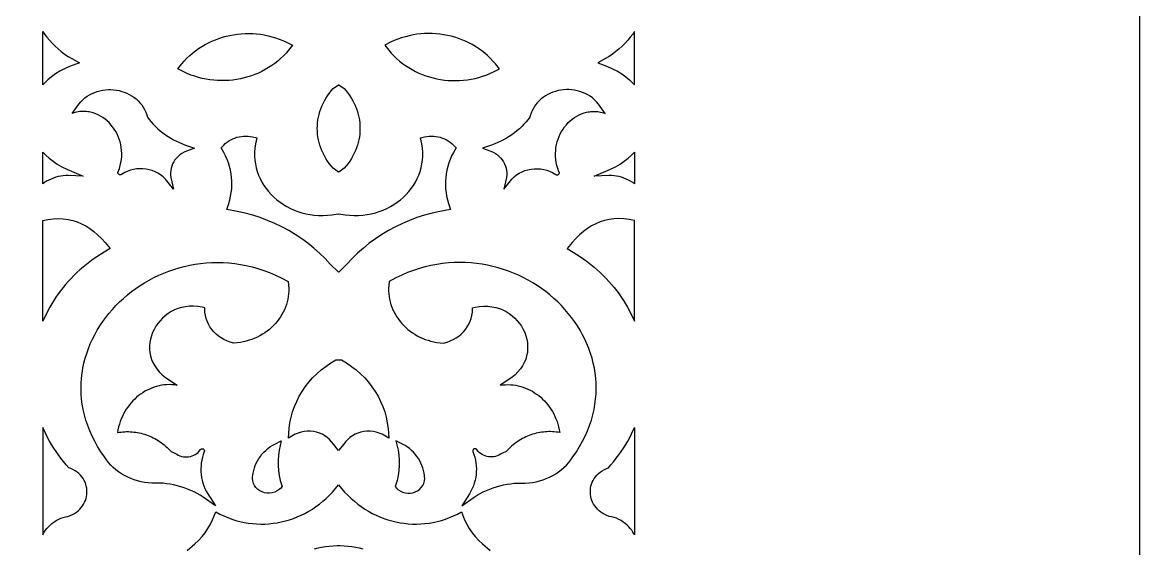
# Model space of a CAD drawing. Extents: x -1917 to -261, y -485 to 605.
# Drawn here: x -876.4 to -721.6, y 249.1 to 322 of the extents above; entities that cross this region are included whole.
import ezdxf

# ---------------------------------------------------------------- set-up
doc = ezdxf.new("R2010")
doc.units = 0
doc.layers.add('LAYER_1', color=18, linetype='CONTINUOUS')

msp = doc.modelspace()

# ---------------------------------------------------------------- linework, layer by layer
at = {"layer": 'LAYER_1'}
for points in [[(-1916.61, -484.86), (-721.61, -484.86), (-721.61, 605.14), (-1916.61, 605.14)], [(-873.59, 320.75), (-873.36, 320.41), (-873.03, 319.97), (-872.68, 319.55), (-872.3, 319.13), (-871.9, 318.74), (-871.48, 318.35), (-871.04, 317.99), (-870.58, 317.64), (-870.1, 317.31), (-869.6, 317.01), (-868.52, 316.4), (-869.88, 315.9), (-870.58, 315.6), (-871.23, 315.25), (-871.84, 314.88), (-872.4, 314.48), (-872.91, 314.06), (-873.37, 313.61), (-873.59, 313.36)], [(-791.63, 320.75), (-791.86, 320.41), (-792.19, 319.97), (-792.54, 319.55), (-792.92, 319.13), (-793.31, 318.74), (-793.73, 318.35), (-794.18, 317.99), (-794.64, 317.64), (-795.12, 317.31), (-795.62, 317.01), (-796.7, 316.4), (-795.34, 315.9), (-794.64, 315.6), (-793.98, 315.25), (-793.38, 314.88), (-792.82, 314.48), (-792.31, 314.06), (-791.85, 313.61), (-791.63, 313.36)], [(-850.45, 314.07), (-850.98, 314.15), (-851.51, 314.26), (-852.03, 314.39), (-852.55, 314.55), (-853.07, 314.73), (-853.58, 314.93), (-854.08, 315.16), (-854.88, 315.57), (-854.34, 316.26), (-854, 316.67), (-853.63, 317.05), (-853.25, 317.42), (-852.85, 317.77), (-852.44, 318.09), (-852.01, 318.4), (-851.57, 318.68), (-851.12, 318.95), (-850.65, 319.19), (-850.18, 319.42), (-849.69, 319.62), (-849.2, 319.8), (-848.7, 319.96), (-848.19, 320.1), (-847.68, 320.22), (-847.16, 320.32), (-846.63, 320.39), (-846.11, 320.44), (-845.58, 320.47), (-845.05, 320.48), (-844.51, 320.47), (-843.98, 320.43), (-843.45, 320.37), (-842.92, 320.28), (-842.39, 320.17), (-841.86, 320.04), (-841.34, 319.88), (-840.83, 319.7), (-840.32, 319.5), (-839.82, 319.27), (-839.01, 318.86), (-839.55, 318.17), (-839.9, 317.76), (-840.26, 317.38), (-840.65, 317.01), (-841.04, 316.67), (-841.46, 316.34), (-841.88, 316.04), (-842.32, 315.75), (-842.78, 315.48), (-843.24, 315.24), (-843.72, 315.01), (-844.2, 314.81), (-844.69, 314.63), (-845.19, 314.47), (-845.7, 314.33), (-846.22, 314.21), (-846.74, 314.11), (-847.26, 314.04), (-847.79, 313.99), (-848.32, 313.96), (-848.85, 313.95), (-849.38, 313.97), (-849.91, 314.01)], [(-814.77, 314.07), (-814.24, 314.15), (-813.71, 314.26), (-813.19, 314.39), (-812.67, 314.55), (-812.15, 314.73), (-811.64, 314.93), (-811.14, 315.16), (-810.34, 315.57), (-810.88, 316.26), (-811.22, 316.67), (-811.59, 317.05), (-811.97, 317.42), (-812.37, 317.77), (-812.78, 318.09), (-813.21, 318.4), (-813.65, 318.68), (-814.1, 318.95), (-814.57, 319.19), (-815.04, 319.42), (-815.52, 319.62), (-816.02, 319.8), (-816.52, 319.96), (-817.03, 320.1), (-817.54, 320.22), (-818.06, 320.32), (-818.58, 320.39), (-819.11, 320.44), (-819.64, 320.47), (-820.17, 320.48), (-820.71, 320.47), (-821.24, 320.43), (-821.77, 320.37), (-822.3, 320.28), (-822.83, 320.17), (-823.35, 320.04), (-823.88, 319.88), (-824.39, 319.7), (-824.9, 319.5), (-825.4, 319.27), (-826.21, 318.86), (-825.67, 318.17), (-825.32, 317.76), (-824.95, 317.38), (-824.57, 317.01), (-824.17, 316.67), (-823.76, 316.34), (-823.33, 316.04), (-822.89, 315.75), (-822.44, 315.48), (-821.98, 315.24), (-821.5, 315.01), (-821.02, 314.81), (-820.53, 314.63), (-820.02, 314.47), (-819.52, 314.33), (-819, 314.21), (-818.48, 314.11), (-817.96, 314.04), (-817.43, 313.99), (-816.9, 313.96), (-816.37, 313.95), (-815.84, 313.97), (-815.3, 314.01)], [(-832.61, 313.36), (-832.58, 313.39), (-831.86, 312.85), (-831.57, 312.52), (-831.31, 312.19), (-831.06, 311.85), (-830.84, 311.5), (-830.63, 311.15), (-830.45, 310.78), (-830.28, 310.42), (-830.13, 310.04), (-830, 309.66), (-829.9, 309.28), (-829.81, 308.89), (-829.74, 308.51), (-829.69, 308.12), (-829.66, 307.72), (-829.65, 307.33), (-829.66, 306.94), (-829.69, 306.55), (-829.74, 306.16), (-829.81, 305.77), (-829.9, 305.38), (-830, 305), (-830.13, 304.62), (-830.28, 304.25), (-830.45, 303.88), (-830.63, 303.52), (-830.84, 303.16), (-831.06, 302.81), (-831.31, 302.47), (-831.57, 302.14), (-831.86, 301.82), (-832.58, 301.28), (-832.61, 301.3), (-832.64, 301.28), (-833.36, 301.82), (-833.64, 302.14), (-833.91, 302.47), (-834.15, 302.81), (-834.38, 303.16), (-834.59, 303.52), (-834.77, 303.88), (-834.94, 304.25), (-835.09, 304.62), (-835.21, 305), (-835.32, 305.38), (-835.41, 305.77), (-835.48, 306.16), (-835.53, 306.55), (-835.56, 306.94), (-835.57, 307.33), (-835.56, 307.72), (-835.53, 308.12), (-835.48, 308.51), (-835.41, 308.89), (-835.32, 309.28), (-835.21, 309.66), (-835.09, 310.04), (-834.94, 310.42), (-834.77, 310.78), (-834.59, 311.15), (-834.38, 311.5), (-834.15, 311.85), (-833.91, 312.19), (-833.64, 312.52), (-833.36, 312.85), (-832.64, 313.39)], [(-863.14, 301.33), (-862.98, 301.76), (-862.86, 302.18), (-862.77, 302.61), (-862.71, 303.03), (-862.67, 303.45), (-862.67, 303.86), (-862.69, 304.27), (-862.73, 304.68), (-862.8, 305.08), (-862.9, 305.47), (-863.02, 305.84), (-863.16, 306.21), (-863.32, 306.57), (-863.5, 306.91), (-863.71, 307.24), (-863.93, 307.55), (-864.17, 307.85), (-864.42, 308.13), (-864.69, 308.39), (-864.98, 308.63), (-865.28, 308.85), (-865.6, 309.04), (-865.93, 309.21), (-866.27, 309.36), (-866.62, 309.48), (-866.98, 309.58), (-867.16, 309.61), (-867.35, 309.64), (-867.54, 309.66), (-867.73, 309.68), (-867.92, 309.69), (-868.12, 309.68), (-868.31, 309.68), (-868.51, 309.66), (-868.71, 309.63), (-868.91, 309.6), (-869.11, 309.56), (-869.31, 309.51), (-869.54, 309.39), (-868.62, 310.68), (-868.35, 311), (-868.07, 311.28), (-867.76, 311.55), (-867.45, 311.78), (-867.11, 311.99), (-866.77, 312.17), (-866.41, 312.32), (-866.05, 312.45), (-865.68, 312.55), (-865.31, 312.63), (-864.93, 312.68), (-864.55, 312.71), (-864.17, 312.71), (-863.79, 312.68), (-863.41, 312.64), (-863.04, 312.57), (-862.67, 312.47), (-862.31, 312.36), (-861.96, 312.21), (-861.62, 312.05), (-861.29, 311.86), (-860.98, 311.65), (-860.68, 311.42), (-860.4, 311.17), (-860.14, 310.89), (-859.9, 310.6), (-859.69, 310.28), (-859.49, 309.94), (-859.33, 309.58), (-859.19, 309.2), (-859.1, 308.87), (-858.86, 308.56), (-858.58, 308.23), (-858.29, 307.9), (-857.98, 307.59), (-857.66, 307.29), (-857.32, 307), (-856.97, 306.72), (-856.61, 306.46), (-856.24, 306.21), (-855.86, 305.98), (-855.47, 305.76), (-855.07, 305.55), (-854.66, 305.36), (-854.24, 305.18), (-853.81, 305.02), (-852.56, 304.61), (-853.71, 304.19), (-854.03, 304.04), (-854.33, 303.87), (-854.61, 303.67), (-854.86, 303.45), (-855.08, 303.22), (-855.29, 302.96), (-855.46, 302.69), (-855.61, 302.41), (-855.73, 302.11), (-855.82, 301.81), (-855.87, 301.5), (-855.9, 301.18), (-855.89, 300.86), (-855.85, 300.53), (-855.47, 298.92), (-856.61, 300.3), (-856.93, 300.61), (-857.27, 300.88), (-857.64, 301.12), (-858.02, 301.32), (-858.43, 301.48), (-858.85, 301.61), (-859.28, 301.7), (-859.72, 301.74), (-860.16, 301.75), (-860.6, 301.72), (-861.04, 301.65), (-861.47, 301.54), (-861.89, 301.38), (-862.24, 301.22), (-862.71, 300.93), (-862.77, 300.91), (-862.83, 300.89), (-862.89, 300.88), (-862.94, 300.89), (-862.99, 300.91), (-863.04, 300.93), (-863.08, 300.96), (-863.12, 300.99), (-863.17, 301.08), (-863.19, 301.12), (-863.2, 301.17), (-863.2, 301.21), (-863.19, 301.25), (-863.17, 301.3)], [(-802.08, 301.33), (-802.24, 301.76), (-802.36, 302.18), (-802.45, 302.61), (-802.51, 303.03), (-802.55, 303.45), (-802.55, 303.86), (-802.53, 304.27), (-802.49, 304.68), (-802.41, 305.08), (-802.32, 305.47), (-802.2, 305.84), (-802.06, 306.21), (-801.9, 306.57), (-801.72, 306.91), (-801.51, 307.24), (-801.29, 307.55), (-801.05, 307.85), (-800.8, 308.13), (-800.52, 308.39), (-800.24, 308.63), (-799.93, 308.85), (-799.62, 309.04), (-799.29, 309.21), (-798.95, 309.36), (-798.6, 309.48), (-798.24, 309.58), (-798.05, 309.61), (-797.87, 309.64), (-797.68, 309.66), (-797.49, 309.68), (-797.3, 309.69), (-797.1, 309.68), (-796.91, 309.68), (-796.71, 309.66), (-796.51, 309.63), (-796.31, 309.6), (-796.11, 309.56), (-795.91, 309.51), (-795.68, 309.39), (-796.6, 310.68), (-796.87, 311), (-797.15, 311.28), (-797.45, 311.55), (-797.77, 311.78), (-798.1, 311.99), (-798.45, 312.17), (-798.8, 312.32), (-799.17, 312.45), (-799.54, 312.55), (-799.91, 312.63), (-800.29, 312.68), (-800.67, 312.71), (-801.05, 312.71), (-801.43, 312.68), (-801.81, 312.64), (-802.18, 312.57), (-802.55, 312.47), (-802.91, 312.36), (-803.26, 312.21), (-803.6, 312.05), (-803.93, 311.86), (-804.24, 311.65), (-804.54, 311.42), (-804.82, 311.17), (-805.08, 310.89), (-805.32, 310.6), (-805.53, 310.28), (-805.72, 309.94), (-805.89, 309.58), (-806.03, 309.2), (-806.12, 308.87), (-806.35, 308.56), (-806.64, 308.23), (-806.93, 307.9), (-807.24, 307.59), (-807.56, 307.29), (-807.9, 307), (-808.25, 306.72), (-808.6, 306.46), (-808.98, 306.21), (-809.36, 305.98), (-809.75, 305.76), (-810.15, 305.55), (-810.56, 305.36), (-810.98, 305.18), (-811.41, 305.02), (-812.66, 304.61), (-811.51, 304.19), (-811.19, 304.04), (-810.89, 303.87), (-810.61, 303.67), (-810.36, 303.45), (-810.13, 303.22), (-809.93, 302.96), (-809.76, 302.69), (-809.61, 302.41), (-809.49, 302.11), (-809.4, 301.81), (-809.34, 301.5), (-809.32, 301.18), (-809.32, 300.86), (-809.37, 300.53), (-809.74, 298.92), (-808.61, 300.3), (-808.29, 300.61), (-807.95, 300.88), (-807.58, 301.12), (-807.19, 301.32), (-806.79, 301.48), (-806.37, 301.61), (-805.94, 301.7), (-805.5, 301.74), (-805.06, 301.75), (-804.62, 301.72), (-804.18, 301.65), (-803.75, 301.54), (-803.32, 301.38), (-802.98, 301.22), (-802.51, 300.93), (-802.45, 300.91), (-802.39, 300.89), (-802.33, 300.88), (-802.28, 300.89), (-802.23, 300.91), (-802.18, 300.93), (-802.14, 300.96), (-802.1, 300.99), (-802.04, 301.08), (-802.03, 301.12), (-802.02, 301.17), (-802.02, 301.21), (-802.03, 301.25), (-802.05, 301.3)], [(-832.61, 295.48), (-832.58, 295.49), (-831.69, 295.36), (-831.06, 295.29), (-830.45, 295.26), (-829.84, 295.26), (-829.24, 295.3), (-828.66, 295.38), (-828.08, 295.49), (-827.52, 295.63), (-826.97, 295.8), (-826.44, 296), (-825.92, 296.24), (-825.42, 296.5), (-824.95, 296.78), (-824.49, 297.09), (-824.05, 297.43), (-823.64, 297.79), (-823.25, 298.17), (-822.89, 298.58), (-822.56, 299), (-822.25, 299.44), (-821.97, 299.9), (-821.73, 300.37), (-821.51, 300.86), (-821.33, 301.36), (-821.18, 301.88), (-821.07, 302.41), (-820.99, 302.94), (-820.96, 303.49), (-820.96, 304.05), (-821, 304.61), (-821.08, 305.18), (-821.28, 306.04), (-820.69, 306.18), (-820.37, 306.23), (-820.06, 306.26), (-819.75, 306.27), (-819.43, 306.26), (-819.13, 306.23), (-818.82, 306.17), (-818.52, 306.1), (-818.23, 306), (-817.95, 305.89), (-817.67, 305.75), (-817.41, 305.6), (-817.15, 305.43), (-816.91, 305.24), (-816.69, 305.03), (-816.34, 304.66), (-816.71, 304), (-816.95, 303.53), (-817.15, 303.04), (-817.33, 302.55), (-817.48, 302.05), (-817.61, 301.54), (-817.7, 301.03), (-817.76, 300.52), (-817.8, 300.01), (-817.81, 299.49), (-817.78, 298.97), (-817.73, 298.46), (-817.65, 297.94), (-817.54, 297.43), (-817.4, 296.92), (-817.12, 296.09), (-818.57, 295.83), (-819.65, 295.59), (-820.71, 295.3), (-821.75, 294.97), (-822.77, 294.59), (-823.77, 294.17), (-824.74, 293.7), (-825.69, 293.19), (-826.61, 292.64), (-827.5, 292.05), (-828.36, 291.42), (-829.18, 290.75), (-829.98, 290.05), (-830.73, 289.31), (-831.45, 288.53), (-832.58, 287.42), (-832.61, 287.46), (-832.64, 287.42), (-833.76, 288.53), (-834.48, 289.31), (-835.24, 290.05), (-836.04, 290.75), (-836.86, 291.42), (-837.72, 292.05), (-838.61, 292.64), (-839.53, 293.19), (-840.48, 293.7), (-841.45, 294.17), (-842.45, 294.59), (-843.47, 294.97), (-844.51, 295.3), (-845.57, 295.59), (-846.65, 295.83), (-848.09, 296.09), (-847.82, 296.92), (-847.68, 297.43), (-847.57, 297.94), (-847.49, 298.46), (-847.43, 298.97), (-847.41, 299.49), (-847.42, 300.01), (-847.45, 300.52), (-847.52, 301.03), (-847.61, 301.54), (-847.73, 302.05), (-847.89, 302.55), (-848.06, 303.04), (-848.27, 303.53), (-848.51, 304), (-848.88, 304.66), (-848.53, 305.03), (-848.31, 305.24), (-848.07, 305.43), (-847.81, 305.6), (-847.55, 305.75), (-847.27, 305.89), (-846.99, 306), (-846.7, 306.1), (-846.4, 306.17), (-846.09, 306.23), (-845.78, 306.26), (-845.47, 306.27), (-845.16, 306.26), (-844.85, 306.23), (-844.53, 306.18), (-843.94, 306.04), (-844.13, 305.18), (-844.22, 304.61), (-844.26, 304.05), (-844.26, 303.49), (-844.23, 302.94), (-844.15, 302.41), (-844.04, 301.88), (-843.89, 301.36), (-843.71, 300.86), (-843.49, 300.37), (-843.25, 299.9), (-842.97, 299.44), (-842.66, 299), (-842.33, 298.58), (-841.97, 298.17), (-841.58, 297.79), (-841.17, 297.43), (-840.73, 297.09), (-840.27, 296.78), (-839.79, 296.5), (-839.3, 296.24), (-838.78, 296), (-838.25, 295.8), (-837.7, 295.63), (-837.14, 295.49), (-836.56, 295.38), (-835.98, 295.3), (-835.38, 295.26), (-834.77, 295.26), (-834.15, 295.29), (-833.53, 295.36), (-832.64, 295.49)], [(-873.59, 304.06), (-873.2, 303.64), (-872.72, 303.2), (-872.18, 302.78), (-871.6, 302.38), (-870.97, 302.01), (-870.28, 301.67), (-868.01, 300.72), (-870.06, 300.81), (-870.42, 300.81), (-870.77, 300.78), (-871.12, 300.72), (-871.47, 300.65), (-871.81, 300.56), (-872.14, 300.44), (-872.46, 300.31), (-872.77, 300.17), (-873.07, 300), (-873.36, 299.82), (-873.59, 299.66)], [(-791.63, 304.06), (-791.63, 299.66), (-791.86, 299.82), (-792.15, 300), (-792.44, 300.17), (-792.75, 300.31), (-793.08, 300.44), (-793.41, 300.56), (-793.75, 300.65), (-794.09, 300.72), (-794.45, 300.78), (-794.8, 300.81), (-795.16, 300.81), (-797.21, 300.72), (-794.93, 301.67), (-794.25, 302.01), (-793.62, 302.38), (-793.04, 302.78), (-792.5, 303.2), (-792.02, 303.64)], [(-873.59, 294.58), (-872.89, 294.72), (-872.15, 294.81), (-871.44, 294.84), (-870.76, 294.82), (-870.09, 294.73), (-869.45, 294.58), (-868.83, 294.38), (-868.23, 294.13), (-867.64, 293.82), (-867.08, 293.46), (-866.53, 293.05), (-866, 292.59), (-865.48, 292.08), (-864.97, 291.53), (-864.26, 290.68), (-865.1, 290.19), (-865.61, 289.87), (-866.12, 289.54), (-866.61, 289.2), (-867.09, 288.85), (-867.56, 288.49), (-868.01, 288.12), (-868.45, 287.74), (-868.87, 287.35), (-869.28, 286.95), (-869.68, 286.54), (-870.07, 286.13), (-870.44, 285.7), (-870.79, 285.27), (-871.14, 284.83), (-871.46, 284.39), (-871.78, 283.93), (-872.08, 283.47), (-872.37, 283.01), (-872.64, 282.54), (-873.14, 281.58), (-873.59, 280.6)], [(-791.63, 294.58), (-792.33, 294.72), (-793.07, 294.81), (-793.78, 294.84), (-794.46, 294.82), (-795.13, 294.73), (-795.77, 294.58), (-796.39, 294.38), (-796.99, 294.13), (-797.57, 293.82), (-798.14, 293.46), (-798.69, 293.05), (-799.22, 292.59), (-799.74, 292.08), (-800.25, 291.53), (-800.96, 290.68), (-800.12, 290.19), (-799.6, 289.87), (-799.1, 289.54), (-798.61, 289.2), (-798.13, 288.85), (-797.66, 288.49), (-797.21, 288.12), (-796.77, 287.74), (-796.35, 287.35), (-795.94, 286.95), (-795.54, 286.54), (-795.15, 286.13), (-794.78, 285.7), (-794.43, 285.27), (-794.08, 284.83), (-793.75, 284.39), (-793.44, 283.93), (-793.14, 283.47), (-792.85, 283.01), (-792.58, 282.54), (-792.07, 281.58), (-791.63, 280.6)], [(-855.8, 262.55), (-855.31, 262.35), (-855.05, 262.18), (-854.83, 262.06), (-854.6, 261.96), (-854.37, 261.89), (-854.12, 261.84), (-853.88, 261.82), (-853.63, 261.82), (-853.39, 261.84), (-853.15, 261.89), (-852.92, 261.95), (-852.69, 262.04), (-852.48, 262.15), (-852.28, 262.29), (-852.09, 262.44), (-851.92, 262.61), (-851.76, 262.82), (-851.72, 262.87), (-851.67, 262.9), (-851.62, 262.93), (-851.57, 262.94), (-851.51, 262.94), (-851.46, 262.94), (-851.41, 262.93), (-851.36, 262.91), (-851.32, 262.88), (-851.28, 262.85), (-851.25, 262.81), (-851.22, 262.76), (-851.2, 262.72), (-851.2, 262.66), (-851.2, 262.61), (-851.22, 262.55), (-851.36, 262.15), (-851.48, 261.76), (-851.57, 261.36), (-851.64, 260.96), (-851.68, 260.56), (-851.7, 260.16), (-851.69, 259.76), (-851.66, 259.36), (-851.6, 258.97), (-851.52, 258.57), (-851.41, 258.18), (-851.28, 257.8), (-851.13, 257.42), (-850.95, 257.05), (-850.74, 256.69), (-849.68, 255.04), (-851.37, 256.22), (-851.78, 256.49), (-852.21, 256.73), (-852.65, 256.96), (-853.1, 257.17), (-853.55, 257.36), (-854.02, 257.53), (-854.49, 257.68), (-854.97, 257.82), (-855.45, 257.93), (-855.95, 258.02), (-856.44, 258.1), (-856.94, 258.15), (-857.44, 258.18), (-857.95, 258.19), (-858.48, 258.18), (-858.99, 258.22), (-859.49, 258.28), (-859.98, 258.38), (-860.46, 258.5), (-860.93, 258.64), (-861.39, 258.82), (-861.84, 259.01), (-862.27, 259.24), (-862.69, 259.48), (-863.09, 259.75), (-863.47, 260.04), (-863.83, 260.36), (-864.17, 260.69), (-864.49, 261.05), (-864.79, 261.42), (-865.06, 261.81), (-865.55, 262.52), (-866, 263.25), (-866.41, 263.97), (-866.77, 264.7), (-867.1, 265.44), (-867.38, 266.17), (-867.63, 266.9), (-867.83, 267.64), (-868, 268.37), (-868.13, 269.1), (-868.22, 269.83), (-868.28, 270.56), (-868.3, 271.28), (-868.29, 272), (-868.24, 272.71), (-868.16, 273.42), (-868.05, 274.11), (-867.9, 274.81), (-867.73, 275.49), (-867.52, 276.16), (-867.28, 276.83), (-867.02, 277.48), (-866.73, 278.12), (-866.41, 278.75), (-866.06, 279.37), (-865.69, 279.98), (-865.3, 280.57), (-864.87, 281.14), (-864.43, 281.7), (-863.96, 282.25), (-863.47, 282.78), (-862.96, 283.29), (-862.43, 283.78), (-861.88, 284.25), (-861.31, 284.71), (-860.72, 285.14), (-860.12, 285.55), (-859.5, 285.94), (-858.86, 286.31), (-858.2, 286.66), (-857.53, 286.98), (-856.85, 287.28), (-856.15, 287.55), (-855.44, 287.8), (-854.72, 288.02), (-853.99, 288.21), (-853.24, 288.38), (-852.49, 288.51), (-851.73, 288.62), (-850.96, 288.7), (-850.18, 288.74), (-849.4, 288.76), (-848.61, 288.74), (-847.81, 288.69), (-847.01, 288.6), (-846.21, 288.48), (-845.41, 288.33), (-844.6, 288.14), (-843.79, 287.91), (-842.98, 287.65), (-842.17, 287.35), (-841.36, 287.01), (-840.55, 286.63), (-839.61, 286.14), (-839.55, 285.59), (-839.53, 285.2), (-839.53, 284.8), (-839.55, 284.42), (-839.59, 284.03), (-839.66, 283.65), (-839.75, 283.28), (-839.85, 282.91), (-839.98, 282.56), (-840.12, 282.2), (-840.29, 281.86), (-840.47, 281.53), (-840.67, 281.2), (-840.88, 280.89), (-841.12, 280.58), (-841.37, 280.29), (-841.63, 280.01), (-841.91, 279.74), (-842.2, 279.48), (-842.51, 279.24), (-842.83, 279.01), (-843.16, 278.8), (-843.51, 278.6), (-843.87, 278.42), (-844.24, 278.25), (-844.62, 278.1), (-845, 277.97), (-845.4, 277.86), (-845.81, 277.76), (-846.23, 277.68), (-846.66, 277.63), (-847.14, 277.59), (-847.64, 277.72), (-848.08, 277.88), (-848.5, 278.08), (-848.89, 278.31), (-849.26, 278.56), (-849.6, 278.84), (-849.91, 279.15), (-850.19, 279.48), (-850.44, 279.84), (-850.65, 280.21), (-850.83, 280.6), (-850.97, 281), (-851.07, 281.42), (-851.14, 281.85), (-851.15, 282.29), (-851.14, 282.47), (-851.53, 282.57), (-852.14, 282.66), (-852.73, 282.7), (-853.3, 282.68), (-853.85, 282.62), (-854.37, 282.51), (-854.88, 282.36), (-855.36, 282.17), (-855.81, 281.94), (-856.24, 281.67), (-856.64, 281.37), (-857.02, 281.04), (-857.36, 280.69), (-857.67, 280.31), (-857.94, 279.91), (-858.18, 279.49), (-858.39, 279.05), (-858.55, 278.6), (-858.68, 278.15), (-858.76, 277.68), (-858.8, 277.21), (-858.8, 276.74), (-858.76, 276.26), (-858.66, 275.8), (-858.52, 275.33), (-858.34, 274.88), (-858.1, 274.44), (-857.8, 274.01), (-857.46, 273.6), (-857.06, 273.2), (-856.6, 272.83), (-855, 271.75), (-855, 271.75), (-855.37, 271.8), (-855.73, 271.82), (-856.1, 271.83), (-856.45, 271.82), (-856.81, 271.79), (-857.16, 271.74), (-857.5, 271.67), (-857.85, 271.58), (-858.18, 271.48), (-858.51, 271.36), (-858.83, 271.22), (-859.15, 271.07), (-859.46, 270.9), (-859.76, 270.71), (-860.05, 270.51), (-860.34, 270.3), (-860.61, 270.07), (-860.87, 269.82), (-861.13, 269.57), (-861.37, 269.3), (-861.6, 269.01), (-861.82, 268.72), (-862.03, 268.41), (-862.22, 268.09), (-862.41, 267.76), (-862.57, 267.42), (-862.73, 267.07), (-862.87, 266.71), (-862.99, 266.34), (-863.1, 265.96), (-863.19, 265.57), (-863.27, 265.18), (-863.01, 265.22), (-862.76, 265.26), (-862.5, 265.28), (-862.25, 265.3), (-861.99, 265.31), (-861.74, 265.31), (-861.48, 265.3), (-861.23, 265.29), (-860.98, 265.26), (-860.73, 265.23), (-860.48, 265.19), (-860.23, 265.14), (-859.98, 265.08), (-859.74, 265.02), (-859.49, 264.95), (-859.25, 264.87), (-859.01, 264.78), (-858.78, 264.68), (-858.54, 264.58), (-858.31, 264.46), (-858.08, 264.35), (-857.86, 264.22), (-857.63, 264.08), (-857.42, 263.94), (-857.2, 263.79), (-856.99, 263.64), (-856.78, 263.47), (-856.58, 263.3), (-856.38, 263.12), (-856.18, 262.94), (-855.99, 262.74)], [(-809.41, 262.55), (-809.91, 262.35), (-810.17, 262.18), (-810.39, 262.06), (-810.62, 261.96), (-810.85, 261.89), (-811.09, 261.84), (-811.34, 261.82), (-811.58, 261.82), (-811.83, 261.84), (-812.07, 261.89), (-812.3, 261.95), (-812.52, 262.04), (-812.74, 262.15), (-812.94, 262.29), (-813.13, 262.44), (-813.3, 262.61), (-813.46, 262.82), (-813.5, 262.87), (-813.55, 262.9), (-813.6, 262.93), (-813.65, 262.94), (-813.7, 262.94), (-813.76, 262.94), (-813.81, 262.93), (-813.86, 262.91), (-813.9, 262.88), (-813.94, 262.85), (-813.97, 262.81), (-814, 262.76), (-814.01, 262.72), (-814.02, 262.66), (-814.02, 262.61), (-814, 262.55), (-813.86, 262.15), (-813.74, 261.76), (-813.64, 261.36), (-813.58, 260.96), (-813.54, 260.56), (-813.52, 260.16), (-813.53, 259.76), (-813.56, 259.36), (-813.62, 258.97), (-813.7, 258.57), (-813.81, 258.18), (-813.94, 257.8), (-814.09, 257.42), (-814.27, 257.05), (-814.47, 256.69), (-815.54, 255.04), (-813.85, 256.22), (-813.43, 256.49), (-813.01, 256.73), (-812.57, 256.96), (-812.12, 257.17), (-811.67, 257.36), (-811.2, 257.53), (-810.73, 257.68), (-810.25, 257.82), (-809.76, 257.93), (-809.27, 258.02), (-808.78, 258.1), (-808.28, 258.15), (-807.77, 258.18), (-807.27, 258.19), (-806.74, 258.18), (-806.23, 258.22), (-805.73, 258.28), (-805.24, 258.38), (-804.76, 258.5), (-804.29, 258.64), (-803.83, 258.82), (-803.38, 259.01), (-802.95, 259.24), (-802.53, 259.48), (-802.13, 259.75), (-801.75, 260.04), (-801.39, 260.36), (-801.05, 260.69), (-800.72, 261.05), (-800.43, 261.42), (-800.16, 261.81), (-799.67, 262.52), (-799.22, 263.25), (-798.81, 263.97), (-798.44, 264.7), (-798.12, 265.44), (-797.84, 266.17), (-797.59, 266.9), (-797.39, 267.64), (-797.22, 268.37), (-797.09, 269.1), (-797, 269.83), (-796.94, 270.56), (-796.92, 271.28), (-796.93, 272), (-796.98, 272.71), (-797.06, 273.42), (-797.17, 274.11), (-797.32, 274.81), (-797.49, 275.49), (-797.7, 276.16), (-797.93, 276.83), (-798.2, 277.48), (-798.49, 278.12), (-798.81, 278.75), (-799.16, 279.37), (-799.53, 279.98), (-799.92, 280.57), (-800.34, 281.14), (-800.79, 281.7), (-801.25, 282.25), (-801.74, 282.78), (-802.25, 283.29), (-802.79, 283.78), (-803.34, 284.25), (-803.91, 284.71), (-804.49, 285.14), (-805.1, 285.55), (-805.72, 285.94), (-806.36, 286.31), (-807.02, 286.66), (-807.69, 286.98), (-808.37, 287.28), (-809.07, 287.55), (-809.78, 287.8), (-810.5, 288.02), (-811.23, 288.21), (-811.97, 288.38), (-812.73, 288.51), (-813.49, 288.62), (-814.26, 288.7), (-815.04, 288.74), (-815.82, 288.76), (-816.61, 288.74), (-817.4, 288.69), (-818.2, 288.6), (-819.01, 288.48), (-819.81, 288.33), (-820.62, 288.14), (-821.43, 287.91), (-822.24, 287.65), (-823.05, 287.35), (-823.86, 287.01), (-824.67, 286.63), (-825.61, 286.14), (-825.67, 285.59), (-825.69, 285.2), (-825.69, 284.8), (-825.67, 284.42), (-825.62, 284.03), (-825.56, 283.65), (-825.47, 283.28), (-825.37, 282.91), (-825.24, 282.56), (-825.09, 282.2), (-824.93, 281.86), (-824.75, 281.53), (-824.55, 281.2), (-824.33, 280.89), (-824.1, 280.58), (-823.85, 280.29), (-823.59, 280.01), (-823.31, 279.74), (-823.02, 279.48), (-822.71, 279.24), (-822.39, 279.01), (-822.06, 278.8), (-821.71, 278.6), (-821.35, 278.42), (-820.98, 278.25), (-820.6, 278.1), (-820.21, 277.97), (-819.81, 277.86), (-819.41, 277.76), (-818.99, 277.68), (-818.56, 277.63), (-818.08, 277.59), (-817.58, 277.72), (-817.14, 277.88), (-816.72, 278.08), (-816.33, 278.31), (-815.96, 278.56), (-815.62, 278.84), (-815.31, 279.15), (-815.03, 279.48), (-814.78, 279.84), (-814.57, 280.21), (-814.39, 280.6), (-814.25, 281), (-814.15, 281.42), (-814.08, 281.85), (-814.06, 282.29), (-814.07, 282.47), (-813.68, 282.57), (-813.08, 282.66), (-812.49, 282.7), (-811.92, 282.68), (-811.37, 282.62), (-810.84, 282.51), (-810.34, 282.36), (-809.86, 282.17), (-809.4, 281.94), (-808.98, 281.67), (-808.57, 281.37), (-808.2, 281.04), (-807.86, 280.69), (-807.55, 280.31), (-807.28, 279.91), (-807.04, 279.49), (-806.83, 279.05), (-806.67, 278.6), (-806.54, 278.15), (-806.46, 277.68), (-806.42, 277.21), (-806.42, 276.74), (-806.46, 276.26), (-806.56, 275.8), (-806.69, 275.33), (-806.88, 274.88), (-807.12, 274.44), (-807.41, 274.01), (-807.76, 273.6), (-808.16, 273.2), (-808.62, 272.83), (-810.22, 271.75), (-810.22, 271.75), (-809.85, 271.8), (-809.48, 271.82), (-809.12, 271.83), (-808.77, 271.82), (-808.41, 271.79), (-808.06, 271.74), (-807.71, 271.67), (-807.37, 271.58), (-807.04, 271.48), (-806.71, 271.36), (-806.38, 271.22), (-806.07, 271.07), (-805.76, 270.9), (-805.46, 270.71), (-805.17, 270.51), (-804.88, 270.3), (-804.61, 270.07), (-804.35, 269.82), (-804.09, 269.57), (-803.85, 269.3), (-803.62, 269.01), (-803.4, 268.72), (-803.19, 268.41), (-802.99, 268.09), (-802.81, 267.76), (-802.64, 267.42), (-802.49, 267.07), (-802.35, 266.71), (-802.23, 266.34), (-802.12, 265.96), (-802.03, 265.57), (-801.95, 265.18), (-802.21, 265.22), (-802.46, 265.26), (-802.72, 265.28), (-802.97, 265.3), (-803.23, 265.31), (-803.48, 265.31), (-803.74, 265.3), (-803.99, 265.29), (-804.24, 265.26), (-804.49, 265.23), (-804.74, 265.19), (-804.99, 265.14), (-805.24, 265.08), (-805.48, 265.02), (-805.73, 264.95), (-805.97, 264.87), (-806.21, 264.78), (-806.44, 264.68), (-806.68, 264.58), (-806.91, 264.46), (-807.14, 264.35), (-807.36, 264.22), (-807.58, 264.08), (-807.8, 263.94), (-808.02, 263.79), (-808.23, 263.64), (-808.44, 263.47), (-808.64, 263.3), (-808.84, 263.12), (-809.04, 262.94), (-809.23, 262.74)], [(-832.61, 275.26), (-832.22, 275.26), (-831.51, 274.83), (-830.82, 274.36), (-830.18, 273.86), (-829.57, 273.32), (-829, 272.75), (-828.48, 272.16), (-827.99, 271.53), (-827.55, 270.88), (-827.15, 270.21), (-826.8, 269.51), (-826.49, 268.79), (-826.23, 268.06), (-826.02, 267.31), (-825.87, 266.54), (-825.76, 265.77), (-825.66, 264.43), (-826.58, 264.95), (-826.99, 265.12), (-827.41, 265.25), (-827.83, 265.33), (-828.26, 265.37), (-828.69, 265.36), (-829.12, 265.32), (-829.53, 265.23), (-829.94, 265.1), (-830.32, 264.94), (-830.69, 264.74), (-831.04, 264.5), (-831.35, 264.22), (-831.64, 263.91), (-831.89, 263.57), (-832.61, 262.69), (-833.33, 263.57), (-833.58, 263.91), (-833.86, 264.22), (-834.18, 264.5), (-834.53, 264.74), (-834.89, 264.94), (-835.28, 265.1), (-835.69, 265.23), (-836.1, 265.32), (-836.53, 265.36), (-836.96, 265.37), (-837.39, 265.33), (-837.81, 265.25), (-838.23, 265.12), (-838.64, 264.95), (-839.55, 264.43), (-839.46, 265.77), (-839.35, 266.54), (-839.19, 267.31), (-838.99, 268.06), (-838.73, 268.79), (-838.42, 269.51), (-838.07, 270.21), (-837.67, 270.88), (-837.23, 271.53), (-836.74, 272.16), (-836.22, 272.75), (-835.65, 273.32), (-835.04, 273.86), (-834.39, 274.36), (-833.71, 274.83), (-833, 275.26)], [(-873.59, 265.88), (-873.59, 251.01), (-873.55, 251.1), (-873.4, 251.37), (-873.22, 251.64), (-873.03, 251.89), (-872.82, 252.14), (-872.59, 252.37), (-872.33, 252.59), (-872.06, 252.79), (-871.76, 252.98), (-871.45, 253.15), (-871.11, 253.3), (-870.78, 253.43), (-870.46, 253.49), (-870.11, 253.57), (-869.79, 253.69), (-869.48, 253.82), (-869.2, 253.98), (-868.94, 254.15), (-868.69, 254.35), (-868.47, 254.55), (-868.27, 254.78), (-868.1, 255.02), (-867.94, 255.26), (-867.81, 255.52), (-867.7, 255.79), (-867.61, 256.06), (-867.55, 256.34), (-867.51, 256.62), (-867.49, 256.9), (-867.49, 257.18), (-867.52, 257.47), (-867.57, 257.75), (-867.65, 258.02), (-867.75, 258.29), (-867.87, 258.56), (-868.02, 258.81), (-868.19, 259.06), (-868.39, 259.29), (-868.61, 259.51), (-868.86, 259.72), (-869.13, 259.9), (-869.42, 260.07), (-869.74, 260.22), (-870, 260.31), (-870.35, 260.71), (-870.73, 261.16), (-871.09, 261.62), (-871.44, 262.09), (-871.77, 262.56), (-872.09, 263.04), (-872.39, 263.53), (-872.67, 264.01), (-872.94, 264.51), (-873.19, 265.01), (-873.43, 265.51)], [(-791.63, 265.88), (-791.63, 251.01), (-791.67, 251.1), (-791.82, 251.37), (-791.99, 251.64), (-792.19, 251.89), (-792.4, 252.14), (-792.63, 252.37), (-792.89, 252.59), (-793.16, 252.79), (-793.46, 252.98), (-793.77, 253.15), (-794.11, 253.3), (-794.44, 253.43), (-794.76, 253.49), (-795.11, 253.57), (-795.43, 253.69), (-795.73, 253.82), (-796.02, 253.98), (-796.28, 254.15), (-796.52, 254.35), (-796.75, 254.55), (-796.94, 254.78), (-797.12, 255.02), (-797.28, 255.26), (-797.41, 255.52), (-797.52, 255.79), (-797.6, 256.06), (-797.67, 256.34), (-797.71, 256.62), (-797.73, 256.9), (-797.72, 257.18), (-797.7, 257.47), (-797.64, 257.75), (-797.57, 258.02), (-797.47, 258.29), (-797.35, 258.56), (-797.2, 258.81), (-797.03, 259.06), (-796.83, 259.29), (-796.61, 259.51), (-796.36, 259.72), (-796.09, 259.9), (-795.79, 260.07), (-795.48, 260.22), (-795.22, 260.31), (-794.87, 260.71), (-794.49, 261.16), (-794.13, 261.62), (-793.78, 262.09), (-793.45, 262.56), (-793.13, 263.04), (-792.83, 263.53), (-792.55, 264.01), (-792.28, 264.51), (-792.03, 265.01), (-791.79, 265.51)], [(-840.7, 258.56), (-840.45, 257.72), (-840.68, 257.45), (-840.83, 257.31), (-841.14, 257.09), (-841.47, 256.93), (-841.83, 256.82), (-842.18, 256.78), (-842.54, 256.79), (-842.89, 256.85), (-843.22, 256.96), (-843.53, 257.11), (-843.81, 257.31), (-844.06, 257.55), (-844.27, 257.83), (-844.42, 258.14), (-844.52, 258.48), (-844.54, 258.84), (-844.53, 259.04), (-844.5, 259.22), (-844.45, 259.57), (-844.38, 259.93), (-844.28, 260.28), (-844.16, 260.62), (-844.02, 260.96), (-843.85, 261.28), (-843.66, 261.59), (-843.45, 261.89), (-843.23, 262.18), (-842.98, 262.46), (-842.71, 262.72), (-842.43, 262.96), (-842.12, 263.19), (-841.81, 263.4), (-841.47, 263.59), (-840.55, 264.05), (-840.84, 262.74), (-840.94, 262.04), (-840.99, 261.34), (-841, 260.64), (-840.95, 259.94), (-840.85, 259.25)], [(-824.52, 258.56), (-824.77, 257.72), (-824.54, 257.45), (-824.39, 257.31), (-824.08, 257.09), (-823.74, 256.93), (-823.39, 256.82), (-823.03, 256.78), (-822.68, 256.79), (-822.33, 256.85), (-822, 256.96), (-821.69, 257.11), (-821.4, 257.31), (-821.16, 257.55), (-820.95, 257.83), (-820.8, 258.14), (-820.7, 258.48), (-820.68, 258.84), (-820.69, 259.04), (-820.72, 259.22), (-820.77, 259.57), (-820.84, 259.93), (-820.94, 260.28), (-821.06, 260.62), (-821.2, 260.96), (-821.37, 261.28), (-821.56, 261.59), (-821.76, 261.89), (-821.99, 262.18), (-822.24, 262.46), (-822.51, 262.72), (-822.79, 262.96), (-823.09, 263.19), (-823.41, 263.4), (-823.75, 263.59), (-824.67, 264.05), (-824.38, 262.74), (-824.28, 262.04), (-824.22, 261.34), (-824.22, 260.64), (-824.27, 259.94), (-824.37, 259.25)]]:
    msp.add_lwpolyline(points, close=True, dxfattribs=at)
for points in [[(-853.6, 248.86), (-852.53, 249.76), (-852.02, 250.25), (-851.54, 250.76), (-851.11, 251.31), (-850.72, 251.88), (-850.37, 252.48), (-850.07, 253.09), (-849.62, 254.19), (-849.08, 253.9), (-848.53, 253.64), (-847.98, 253.41), (-847.41, 253.2), (-846.85, 253.02), (-846.28, 252.87), (-845.71, 252.74), (-845.13, 252.64), (-844.56, 252.57), (-843.98, 252.53), (-843.41, 252.51), (-842.83, 252.51), (-842.26, 252.55), (-841.68, 252.61), (-841.12, 252.69), (-840.55, 252.8), (-839.99, 252.94), (-839.43, 253.1), (-838.88, 253.29), (-838.34, 253.5), (-837.81, 253.73), (-837.28, 253.99), (-836.76, 254.28), (-836.25, 254.59), (-835.75, 254.92), (-835.26, 255.28), (-834.79, 255.66), (-834.32, 256.06), (-833.87, 256.49), (-833.44, 256.94), (-833.02, 257.42), (-832.61, 257.92), (-832.2, 257.42), (-831.78, 256.94), (-831.34, 256.49), (-830.89, 256.06), (-830.43, 255.66), (-829.95, 255.28), (-829.47, 254.92), (-828.97, 254.59), (-828.46, 254.28), (-827.94, 253.99), (-827.41, 253.73), (-826.88, 253.5), (-826.33, 253.29), (-825.78, 253.1), (-825.23, 252.94), (-824.67, 252.8), (-824.1, 252.69), (-823.53, 252.61), (-822.96, 252.55), (-822.39, 252.51), (-821.81, 252.51), (-821.24, 252.53), (-820.66, 252.57), (-820.08, 252.64), (-819.51, 252.74), (-818.94, 252.87), (-818.37, 253.02), (-817.8, 253.2), (-817.24, 253.41), (-816.69, 253.64), (-816.14, 253.9), (-815.59, 254.19), (-815.15, 253.09), (-814.84, 252.48), (-814.5, 251.88), (-814.11, 251.31), (-813.67, 250.76), (-813.2, 250.25), (-812.69, 249.76), (-811.62, 248.86)], [(-829.19, 249.05), (-829.72, 249.16), (-830.24, 249.25), (-830.77, 249.33), (-831.31, 249.4), (-831.85, 249.44), (-832.38, 249.47), (-832.61, 249.47), (-832.83, 249.47), (-833.37, 249.44), (-833.91, 249.4), (-834.45, 249.33), (-834.98, 249.25), (-835.5, 249.16), (-836.02, 249.05)]]:
    msp.add_lwpolyline(points, dxfattribs=at)

doc.saveas('drawing.dxf')
